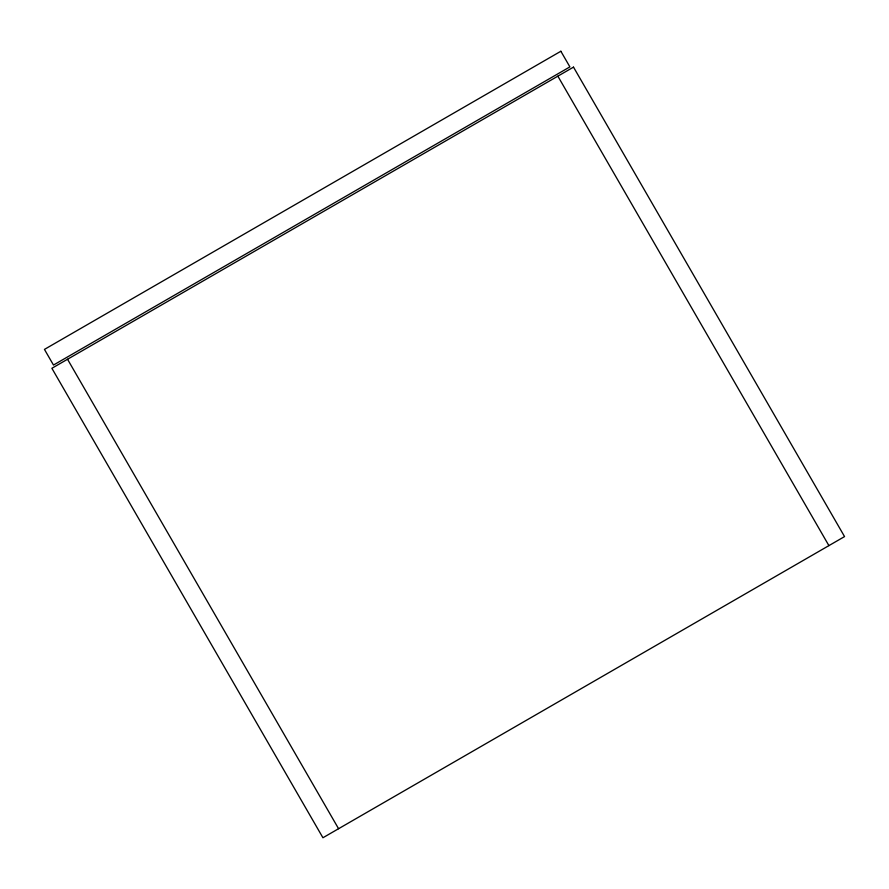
<?xml version="1.0" encoding="UTF-8"?>
<svg xmlns="http://www.w3.org/2000/svg" width="889" height="889" viewBox="0 0 889 889"><rect width="100%" height="100%" fill="white"/><g stroke="black" fill="none" stroke-linecap="round" stroke-linejoin="round"><path stroke-width="1.33" d="M557.859 76.165L828.904 545.624M67.531 359.256L338.576 828.715M560.859 51.251L44.45 349.399L53.484 365.046L569.893 66.897L560.859 51.251M573.505 67.131L51.884 368.29L322.929 837.749L844.55 536.589L573.505 67.131"/></g></svg>
